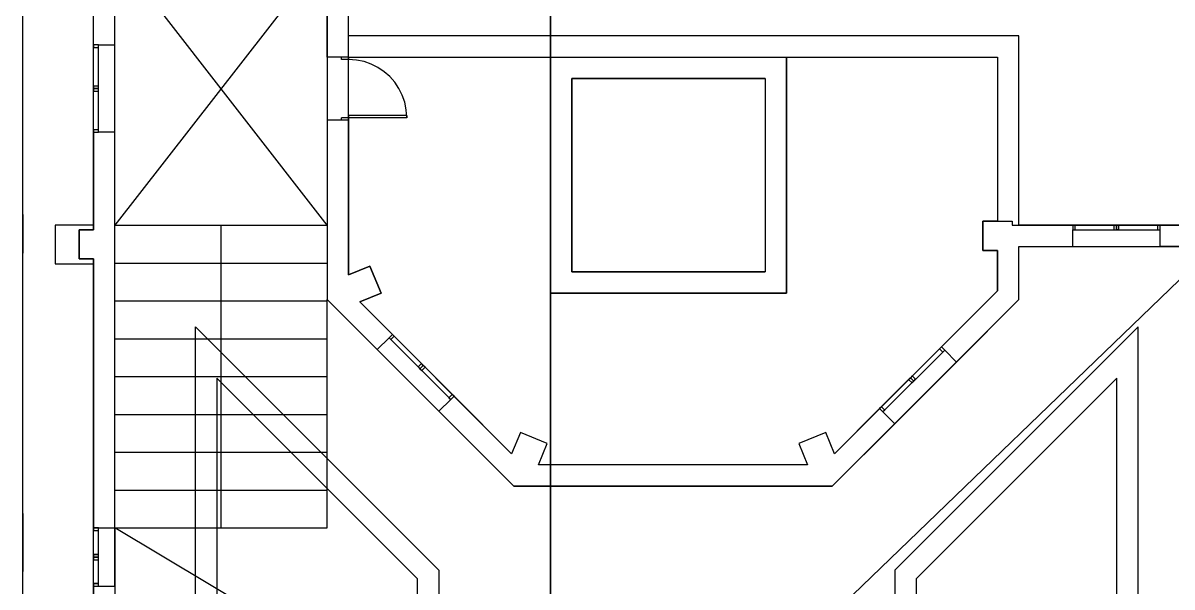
# Model space of a CAD drawing. Extents: x 2090 to 2117, y 2868 to 3045.
# Drawn here: x 2091.89 to 2108.13, y 2878.31 to 2886.28 of the extents above; entities that cross this region are included whole.
import ezdxf

# ---------------------------------------------------------------- set-up
doc = ezdxf.new("R2010")
doc.units = 0

msp = doc.modelspace()

# ---------------------------------------------------------------- linework, layer by layer
for p, q in [((2099.347, 2879.735, 0.341), (2099.347, 2914.119, 0.341)), ((2099.347, 2914.119, 0.039), (2099.347, 2879.735, 0.039)), ((2091.892, 2883.505, 2.284), (2091.892, 2887.28, 2.284)), ((2091.892, 2872.027, -2.979), (2091.892, 2887.28, -2.979)), ((2091.892, 2872.376, 3.593), (2091.892, 2887.28, 3.594)), ((2091.892, 2872.381, -3.281), (2091.892, 2887.28, -3.281)), ((2092.89, 2885.969), (2092.89, 2887.28)), ((2092.89, 2883.356, -2.593), (2092.89, 2887.28, -2.593)), ((2093.191, 2885.969), (2093.191, 2887.28)), ((2096.191, 2887.28, -2.593), (2093.191, 2883.423, -2.593)), ((2096.191, 2883.423, -2.593), (2093.191, 2887.28, -2.593)), ((2093.191, 2879.144, -2.593), (2093.191, 2887.28, -2.593)), ((2096.191, 2885.797), (2096.191, 2887.28)), ((2096.191, 2887.28, -2.593), (2096.191, 2882.371, -2.593)), ((2096.493, 2885.797), (2096.493, 2887.28)), ((2096.493, 2882.719, -2.593), (2096.493, 2887.28, -2.593)), ((2099.347, 2887.074, 3.724), (2099.347, 2872.176, 3.724)), ((2099.347, 2872.176, 2.343), (2099.347, 2887.074, 2.343)), ((2091.892, 2884.941, 0.273), (2091.892, 2886.103, 0.273)), ((2091.892, 2886.103, 0.273), (2091.892, 2886.103, 1.291)), ((2091.892, 2886.097, 1.37), (2091.892, 2886.103, 1.291)), ((2091.892, 2886.082, 1.446), (2091.892, 2886.097, 1.37)), ((2091.892, 2886.057, 1.517), (2091.892, 2886.082, 1.446)), ((2091.892, 2886.023, 1.584), (2091.892, 2886.057, 1.517)), ((2091.892, 2885.982, 1.646), (2091.892, 2886.023, 1.584)), ((2091.892, 2885.933, 1.702), (2091.892, 2885.982, 1.646)), ((2092.957, 2885.969), (2092.89, 2885.969)), ((2092.89, 2885.969), (2092.89, 2885.932)), ((2092.89, 2884.735), (2092.89, 2885.969)), ((2092.957, 2885.932), (2092.957, 2885.969)), ((2092.957, 2884.735), (2092.957, 2885.969)), ((2092.957, 2885.969), (2093.191, 2885.969)), ((2093.191, 2884.735), (2093.191, 2885.969)), ((2105.964, 2886.098, -2.593), (2096.493, 2886.098, -2.593)), ((2099.347, 2872.176, -2.593), (2099.347, 2886.098, -2.593)), ((2099.347, 2886.098, -2.593), (2099.347, 2886.098, 0.039)), ((2105.964, 2883.423, -2.593), (2105.964, 2886.098, -2.593)), ((2091.892, 2885.877, 1.751), (2091.892, 2885.933, 1.702)), ((2091.892, 2885.815, 1.793), (2091.892, 2885.877, 1.751)), ((2091.892, 2885.748, 1.827), (2091.892, 2885.815, 1.793)), ((2092.89, 2885.932), (2092.957, 2885.932)), ((2096.393, 2885.797), (2096.191, 2885.797)), ((2096.393, 2885.763), (2096.393, 2885.797)), ((2096.493, 2885.797), (2096.393, 2885.797)), ((2096.493, 2885.797), (2096.493, 2885.763)), ((2096.493, 2885.797, -2.593), (2105.662, 2885.797, -2.593)), ((2099.347, 2882.464), (2099.347, 2885.797)), ((2099.347, 2885.797), (2102.68, 2885.797)), ((2099.347, 2885.797, 0.039), (2099.347, 2885.797, -2.593)), ((2099.347, 2885.763, 0.341), (2099.347, 2885.797, 0.341)), ((2099.347, 2885.797, 0.341), (2099.347, 2885.797, 1.934)), ((2099.347, 2884.907, 1.934), (2099.347, 2885.797, 1.934)), ((2099.347, 2885.797, -2.593), (2099.347, 2882.464, -2.593)), ((2102.68, 2885.797), (2102.68, 2882.464)), ((2102.68, 2885.797), (2102.68, 2885.797)), ((2102.68, 2882.464, -2.593), (2102.68, 2885.797, -2.593)), ((2105.662, 2885.797, -2.593), (2105.662, 2883.478, -2.593)), ((2091.892, 2885.676, 1.852), (2091.892, 2885.748, 1.827)), ((2091.892, 2885.6, 1.867), (2091.892, 2885.676, 1.852)), ((2096.493, 2885.763), (2096.393, 2885.763)), ((2096.604, 2885.756), (2096.493, 2885.763)), ((2096.712, 2885.734), (2096.604, 2885.756)), ((2096.813, 2885.698), (2096.712, 2885.734)), ((2096.908, 2885.651), (2096.813, 2885.698)), ((2096.996, 2885.592), (2096.908, 2885.651)), ((2099.347, 2885.763, 1.901), (2099.347, 2885.763, 0.341)), ((2099.347, 2885.763, 1.901), (2099.347, 2884.94, 1.901)), ((2091.892, 2885.521, 1.872), (2091.892, 2885.6, 1.867)), ((2091.892, 2885.443, 1.867), (2091.892, 2885.521, 1.872)), ((2097.075, 2885.522), (2096.996, 2885.592)), ((2097.144, 2885.443), (2097.075, 2885.522)), ((2099.347, 2885.495, -0.593), (2099.347, 2885.292, -0.432)), ((2099.347, 2885.495, -0.593), (2099.347, 2885.495, -2.593)), ((2102.379, 2885.495), (2099.649, 2885.495)), ((2099.649, 2885.495), (2099.649, 2882.765)), ((2099.649, 2882.765, -2.593), (2099.649, 2885.495, -2.593)), ((2099.649, 2885.495, -2.593), (2102.379, 2885.495, -2.593)), ((2102.379, 2885.495), (2102.379, 2882.765)), ((2102.379, 2885.495, -2.593), (2102.379, 2882.765, -2.593)), ((2091.892, 2885.367, 1.852), (2091.892, 2885.443, 1.867)), ((2091.892, 2885.295, 1.827), (2091.892, 2885.367, 1.852)), ((2092.957, 2885.388), (2092.89, 2885.388)), ((2092.89, 2885.388), (2092.89, 2885.352)), ((2092.957, 2885.352), (2092.89, 2885.352)), ((2092.89, 2885.352), (2092.89, 2885.315)), ((2092.89, 2885.352), (2092.957, 2885.352)), ((2092.89, 2885.315), (2092.957, 2885.315)), ((2092.957, 2885.352), (2092.957, 2885.388)), ((2092.957, 2885.315), (2092.957, 2885.352)), ((2097.203, 2885.356), (2097.144, 2885.443)), ((2097.251, 2885.261), (2097.203, 2885.356)), ((2091.892, 2885.228, 1.793), (2091.892, 2885.295, 1.827)), ((2091.892, 2885.167, 1.751), (2091.892, 2885.228, 1.793)), ((2091.892, 2885.111, 1.702), (2091.892, 2885.167, 1.751)), ((2097.286, 2885.159), (2097.251, 2885.261)), ((2097.308, 2885.052), (2097.286, 2885.159)), ((2099.347, 2885.292, -0.432), (2099.347, 2885.076, -0.3)), ((2091.892, 2885.062, 1.646), (2091.892, 2885.111, 1.702)), ((2091.892, 2885.02, 1.585), (2091.892, 2885.062, 1.646)), ((2091.892, 2884.986, 1.518), (2091.892, 2885.02, 1.585)), ((2091.892, 2884.961, 1.446), (2091.892, 2884.986, 1.518)), ((2097.316, 2884.94), (2097.308, 2885.052)), ((2099.347, 2885.076, -0.3), (2099.347, 2884.849, -0.197)), ((2091.892, 2884.946, 1.37), (2091.892, 2884.961, 1.446)), ((2091.892, 2884.94, 1.291), (2091.892, 2884.946, 1.37)), ((2091.892, 2884.941, 1.291), (2091.892, 2884.941, 0.273)), ((2096.393, 2884.907), (2096.191, 2884.907)), ((2096.191, 2884.907), (2096.191, 2882.371)), ((2096.393, 2884.907), (2096.393, 2884.94)), ((2096.493, 2884.94), (2096.393, 2884.94)), ((2096.493, 2884.907), (2096.393, 2884.907)), ((2097.316, 2884.974), (2096.493, 2884.974)), ((2096.493, 2884.974), (2096.493, 2884.94)), ((2096.493, 2884.94), (2096.493, 2884.907)), ((2097.316, 2884.94), (2096.493, 2884.94)), ((2096.493, 2884.907), (2096.493, 2882.719)), ((2097.316, 2884.974), (2097.316, 2884.94)), ((2099.347, 2884.907, 0.341), (2099.347, 2884.94, 0.341)), ((2099.347, 2884.94, 0.341), (2099.347, 2884.94, 1.901)), ((2099.347, 2884.907, 1.934), (2099.347, 2884.907, 0.341)), ((2099.347, 2884.849, -0.197), (2099.347, 2884.614, -0.124)), ((2092.957, 2884.771), (2092.89, 2884.771)), ((2092.89, 2884.771), (2092.89, 2884.735)), ((2092.89, 2884.735), (2092.957, 2884.735)), ((2092.89, 2884.735), (2092.89, 2883.356)), ((2092.957, 2884.735), (2092.957, 2884.771)), ((2093.191, 2884.735), (2092.957, 2884.735)), ((2093.191, 2879.144), (2093.191, 2884.735)), ((2099.347, 2884.614, -0.124), (2099.347, 2884.373, -0.08)), ((2099.347, 2884.373, -0.08), (2099.347, 2884.13, -0.065)), ((2099.347, 2884.13, -0.065), (2099.347, 2883.887, -0.08)), ((2099.347, 2883.887, -0.08), (2099.347, 2883.646, -0.124)), ((2091.892, 2883.572, -2.979), (2091.892, 2883.572, -3.281)), ((2091.892, 2883.572, -3.281), (2091.892, 2883.027, -3.281)), ((2099.347, 2883.646, -0.124), (2099.347, 2883.411, -0.197)), ((2091.892, 2883.094, 2.891), (2091.892, 2883.505, 2.891)), ((2091.892, 2883.505, 2.891), (2091.892, 2883.3, 3.999)), ((2091.892, 2883.505, -2.979), (2091.892, 2883.505, 2.891)), ((2091.892, 2883.094, -3.281), (2091.892, 2883.505, -3.281)), ((2091.892, 2883.228, -0.352), (2091.892, 2883.371, -0.352)), ((2091.892, 2883.371, -0.352), (2091.892, 2883.371, -2.979)), ((2092.89, 2883.423, -2.593), (2092.349, 2883.423, -2.593)), ((2092.349, 2883.423, -2.593), (2092.349, 2882.878, -2.593)), ((2092.89, 2883.356), (2092.684, 2883.356)), ((2092.684, 2883.356), (2092.684, 2882.945)), ((2092.684, 2882.945, -2.593), (2092.684, 2883.356, -2.593)), ((2092.684, 2883.356, -2.593), (2092.89, 2883.356, -2.593)), ((2093.191, 2883.423), (2096.191, 2883.423)), ((2093.191, 2883.423, -2.593), (2096.191, 2883.423, -2.593)), ((2094.691, 2879.144), (2094.691, 2883.423)), ((2094.691, 2879.144, -2.593), (2094.691, 2883.423, -2.593)), ((2099.347, 2883.411, -0.197), (2099.347, 2883.184, -0.3)), ((2105.456, 2883.067), (2105.456, 2883.478)), ((2105.456, 2883.478), (2105.662, 2883.478)), ((2105.662, 2883.478, -2.593), (2105.456, 2883.478, -2.593)), ((2105.456, 2883.478, -2.593), (2105.456, 2883.067, -2.593)), ((2105.662, 2883.478), (2105.867, 2883.478)), ((2105.867, 2883.478), (2105.867, 2883.423)), ((2105.867, 2883.423), (2106.724, 2883.423)), ((2109.021, 2883.423, -2.593), (2105.964, 2883.423, -2.593)), ((2106.761, 2883.423), (2106.724, 2883.423)), ((2106.724, 2883.423), (2106.724, 2883.356)), ((2106.724, 2883.423), (2107.958, 2883.423)), ((2106.724, 2883.356), (2106.761, 2883.356)), ((2106.724, 2883.356), (2107.958, 2883.356)), ((2106.724, 2883.122), (2106.724, 2883.356)), ((2106.761, 2883.356), (2106.761, 2883.423)), ((2107.305, 2883.423), (2107.305, 2883.356)), ((2107.305, 2883.423), (2107.341, 2883.423)), ((2107.305, 2883.356), (2107.341, 2883.356)), ((2107.377, 2883.423), (2107.341, 2883.423)), ((2107.341, 2883.423), (2107.341, 2883.356)), ((2107.341, 2883.356), (2107.341, 2883.423)), ((2107.377, 2883.356), (2107.341, 2883.356)), ((2107.377, 2883.356), (2107.377, 2883.423)), ((2107.958, 2883.423), (2107.921, 2883.423)), ((2107.921, 2883.423), (2107.921, 2883.356)), ((2107.921, 2883.356), (2107.958, 2883.356)), ((2107.958, 2883.356), (2107.958, 2883.423)), ((2107.958, 2883.423), (2109.021, 2883.423)), ((2107.958, 2883.122), (2107.958, 2883.356)), ((2091.892, 2883.094, 2.891), (2091.892, 2883.3, 3.999)), ((2091.892, 2883.228, -2.979), (2091.892, 2883.228, -0.352)), ((2091.892, 2877.27, 2.284), (2091.892, 2883.094, 2.284)), ((2091.892, 2883.094, 2.891), (2091.892, 2883.094, -2.979)), ((2097.681, 2872.477), (2108.719, 2883.122)), ((2099.347, 2883.184, -0.3), (2099.347, 2882.968, -0.432)), ((2105.662, 2883.067), (2105.456, 2883.067)), ((2105.456, 2883.067, -2.593), (2105.662, 2883.067, -2.593)), ((2105.662, 2882.496), (2105.662, 2883.067)), ((2105.662, 2883.067, -2.593), (2105.662, 2882.496, -2.593)), ((2105.964, 2882.371), (2105.964, 2883.122)), ((2105.964, 2883.122), (2106.724, 2883.122)), ((2105.964, 2882.371, -2.593), (2105.964, 2883.122, -2.593)), ((2105.964, 2883.122, -2.593), (2108.719, 2883.122, -2.593)), ((2106.724, 2883.122), (2107.958, 2883.122)), ((2108.719, 2883.122), (2107.958, 2883.122)), ((2091.892, 2883.027, -3.281), (2091.892, 2883.027, -2.979)), ((2092.349, 2882.878, -2.593), (2092.89, 2882.878, -2.593)), ((2092.684, 2882.945), (2092.89, 2882.945)), ((2092.89, 2882.945, -2.593), (2092.684, 2882.945, -2.593)), ((2092.89, 2882.945), (2092.89, 2879.144)), ((2092.89, 2879.144, -2.593), (2092.89, 2882.945, -2.593)), ((2093.191, 2882.888), (2096.191, 2882.888)), ((2093.191, 2882.888, -2.593), (2096.191, 2882.888, -2.593)), ((2099.347, 2882.968, -0.432), (2099.347, 2882.765, -0.593)), ((2096.493, 2882.719), (2096.794, 2882.844)), ((2096.794, 2882.844, -2.593), (2096.493, 2882.719, -2.593)), ((2096.794, 2882.844), (2096.952, 2882.464)), ((2096.952, 2882.464, -2.593), (2096.794, 2882.844, -2.593)), ((2099.347, 2882.339, -0.593), (2099.347, 2882.765, -0.593)), ((2099.347, 2882.765, -0.593), (2099.347, 2882.765, -2.593)), ((2099.649, 2882.765), (2102.379, 2882.765)), ((2102.379, 2882.765, -2.593), (2099.649, 2882.765, -2.593)), ((2102.379, 2882.765, -2.593), (2102.379, 2882.765, -2.593)), ((2096.952, 2882.464), (2096.651, 2882.339)), ((2096.651, 2882.339, -2.593), (2096.952, 2882.464, -2.593)), ((2102.68, 2882.464), (2099.347, 2882.464)), ((2099.347, 2882.464, -0.593), (2099.347, 2882.464, -2.593)), ((2099.347, 2882.464, -2.593), (2102.68, 2882.464, -2.593)), ((2105.662, 2882.496, -2.593), (2103.359, 2880.194, -2.593)), ((2104.868, 2881.702), (2105.662, 2882.496)), ((2093.191, 2882.354), (2096.191, 2882.354)), ((2093.191, 2882.354, -2.593), (2096.191, 2882.354, -2.593)), ((2096.191, 2879.144), (2096.191, 2882.371)), ((2096.191, 2882.371), (2096.898, 2881.665)), ((2096.191, 2879.144, -2.593), (2096.191, 2882.371, -2.593)), ((2096.191, 2882.371, -2.593), (2098.828, 2879.735, -2.593)), ((2096.651, 2882.339), (2097.111, 2881.878)), ((2098.796, 2880.194, -2.593), (2096.651, 2882.339, -2.593)), ((2099.347, 2882.339, -2.593), (2099.347, 2882.339, -0.593)), ((2099.347, 2882.216, -0.455), (2099.347, 2882.339, -0.593)), ((2103.327, 2879.735, -2.593), (2105.964, 2882.371, -2.593)), ((2105.081, 2881.489), (2105.964, 2882.371)), ((2099.347, 2882.216, -0.455), (2099.347, 2882.078, -0.337)), ((2099.347, 2882.145, -0.391), (2099.347, 2881.819, -0.391)), ((2099.347, 2882.078, -0.337), (2099.347, 2881.929, -0.241)), ((2094.33, 2877.388, 3.724), (2094.33, 2881.988, 3.724)), ((2094.33, 2881.988, 3.724), (2097.77, 2878.548, 3.724)), ((2099.347, 2881.929, -0.241), (2099.347, 2881.77, -0.166)), ((2104.209, 2878.548, 3.724), (2107.649, 2881.988, 3.724)), ((2107.649, 2877.388, 3.724), (2107.649, 2881.988, 3.724)), ((2093.191, 2881.819), (2096.191, 2881.819)), ((2093.191, 2881.819, -2.593), (2096.191, 2881.819, -2.593)), ((2096.898, 2881.665), (2097.064, 2881.831)), ((2097.111, 2881.878), (2097.064, 2881.831)), ((2097.064, 2881.831), (2097.09, 2881.805)), ((2097.064, 2881.831), (2097.936, 2880.959)), ((2097.09, 2881.805), (2097.137, 2881.853)), ((2097.137, 2881.853), (2097.111, 2881.878)), ((2097.111, 2881.878), (2097.983, 2881.006)), ((2099.347, 2881.878, 1.475), (2099.347, 2881.874, 1.537)), ((2099.347, 2881.878, 1.475), (2099.347, 2881.878, 0.888)), ((2099.347, 2881.878, 0.888), (2099.347, 2880.959, 0.888)), ((2099.347, 2881.874, 1.537), (2099.347, 2881.862, 1.597)), ((2099.347, 2881.862, 1.597), (2099.347, 2881.842, 1.654)), ((2099.347, 2881.842, 1.654), (2099.347, 2881.815, 1.706)), ((2099.347, 2881.819, -0.391), (2099.347, 2881.819, -0.757)), ((2099.347, 2881.819, -0.757), (2099.347, 2881.284, -0.757)), ((2099.347, 2881.815, 1.706), (2099.347, 2881.782, 1.755)), ((2099.347, 2881.782, 1.755), (2099.347, 2881.744, 1.8)), ((2099.347, 2881.77, -0.166), (2099.347, 2881.604, -0.112)), ((2099.347, 2881.744, 1.8), (2099.347, 2881.699, 1.838)), ((2096.898, 2881.665), (2097.77, 2880.793)), ((2099.347, 2881.699, 1.838), (2099.347, 2881.651, 1.871)), ((2099.347, 2881.651, 1.871), (2099.347, 2881.598, 1.898)), ((2099.347, 2881.604, -0.112), (2099.347, 2881.433, -0.079)), ((2099.347, 2881.598, 1.898), (2099.347, 2881.541, 1.918)), ((2103.996, 2880.83), (2104.868, 2881.702)), ((2104.043, 2880.783), (2104.915, 2881.655)), ((2104.868, 2881.702), (2104.842, 2881.677)), ((2104.842, 2881.677), (2104.89, 2881.629)), ((2104.915, 2881.655), (2104.868, 2881.702)), ((2104.89, 2881.629), (2104.915, 2881.655)), ((2104.915, 2881.655), (2105.081, 2881.489)), ((2097.521, 2881.468), (2097.474, 2881.421)), ((2097.474, 2881.421), (2097.5, 2881.395)), ((2097.5, 2881.395), (2097.547, 2881.442)), ((2097.547, 2881.442), (2097.5, 2881.395)), ((2097.547, 2881.442), (2097.521, 2881.468)), ((2097.526, 2881.369), (2097.573, 2881.417)), ((2097.573, 2881.417), (2097.547, 2881.442)), ((2099.347, 2881.541, 1.918), (2099.347, 2881.481, 1.93)), ((2099.347, 2881.481, 1.93), (2099.347, 2881.418, 1.934)), ((2099.347, 2881.433, -0.079), (2099.347, 2881.259, -0.069)), ((2099.347, 2881.418, 1.934), (2099.347, 2881.356, 1.93)), ((2104.209, 2880.617), (2105.081, 2881.489)), ((2093.191, 2881.284), (2096.191, 2881.284)), ((2093.191, 2881.283, -2.593), (2096.191, 2881.283, -2.593)), ((2094.631, 2881.26, 3.724), (2094.631, 2877.513, 3.724)), ((2097.468, 2878.423, 3.724), (2094.631, 2881.26, 3.724)), ((2094.631, 2881.26, 3.724), (2094.631, 2881.26, 3.724)), ((2097.5, 2881.395), (2097.526, 2881.369)), ((2099.347, 2881.356, 1.93), (2099.347, 2881.296, 1.918)), ((2099.347, 2881.296, 1.918), (2099.347, 2881.24, 1.898)), ((2099.347, 2881.284, -0.757), (2099.347, 2881.284, -1.124)), ((2099.347, 2881.284, -1.124), (2099.347, 2880.749, -1.124)), ((2099.347, 2881.259, -0.069), (2099.347, 2881.085, -0.081)), ((2104.406, 2881.241), (2104.432, 2881.266)), ((2104.458, 2881.292), (2104.432, 2881.266)), ((2104.432, 2881.266), (2104.479, 2881.219)), ((2104.479, 2881.219), (2104.432, 2881.266)), ((2104.505, 2881.245), (2104.458, 2881.292)), ((2104.479, 2881.219), (2104.505, 2881.245)), ((2104.511, 2878.423, 3.724), (2107.348, 2881.26, 3.724)), ((2107.348, 2877.513, 3.724), (2107.348, 2881.26, 3.724)), ((2099.347, 2881.24, 1.898), (2099.347, 2881.187, 1.872)), ((2099.347, 2881.187, 1.872), (2099.347, 2881.138, 1.839)), ((2099.347, 2881.138, 1.839), (2099.347, 2881.094, 1.8)), ((2099.347, 2881.094, 1.8), (2099.347, 2881.055, 1.756)), ((2099.347, 2881.085, -0.081), (2099.347, 2880.913, -0.116)), ((2104.406, 2881.241), (2104.454, 2881.193)), ((2104.454, 2881.193), (2104.479, 2881.219)), ((2091.892, 2880.59, 4.177), (2091.892, 2880.933, 4.177)), ((2091.892, 2880.933, 4.177), (2091.892, 2880.933, 3.594)), ((2097.77, 2880.793), (2097.936, 2880.959)), ((2097.958, 2881.032), (2097.91, 2880.984)), ((2097.91, 2880.984), (2097.936, 2880.959)), ((2097.936, 2880.959), (2097.983, 2881.006)), ((2097.983, 2881.006), (2097.958, 2881.032)), ((2098.796, 2880.194), (2097.983, 2881.006)), ((2099.347, 2881.055, 1.756), (2099.347, 2881.022, 1.707)), ((2099.347, 2881.022, 1.707), (2099.347, 2880.995, 1.654)), ((2099.347, 2880.995, 1.654), (2099.347, 2880.975, 1.597)), ((2099.347, 2880.975, 1.597), (2099.347, 2880.963, 1.537)), ((2099.347, 2880.963, 1.537), (2099.347, 2880.959, 1.475)), ((2099.347, 2880.959, 0.888), (2099.347, 2880.959, 1.475)), ((2098.828, 2879.735), (2097.77, 2880.793)), ((2099.347, 2880.913, -0.116), (2099.347, 2880.745, -0.173)), ((2103.996, 2880.83), (2103.359, 2880.194)), ((2104.021, 2880.856), (2103.996, 2880.83)), ((2103.996, 2880.83), (2104.043, 2880.783)), ((2104.069, 2880.809), (2104.021, 2880.856)), ((2104.069, 2880.809), (2104.043, 2880.783)), ((2104.043, 2880.783), (2104.209, 2880.617)), ((2093.191, 2880.749), (2096.191, 2880.749)), ((2093.191, 2880.749, -2.593), (2096.191, 2880.749, -2.593)), ((2099.347, 2880.749, -1.124), (2099.347, 2880.749, -1.49)), ((2099.347, 2880.749, -1.49), (2099.347, 2880.214, -1.49)), ((2099.347, 2880.745, -0.173), (2099.347, 2880.583, -0.253)), ((2099.347, 2880.728, 3.724), (2099.347, 2880.728, 4.307)), ((2099.347, 2880.728, 4.307), (2099.347, 2880.384, 4.307)), ((2104.209, 2880.617), (2103.327, 2879.735)), ((2091.892, 2877.894, 4.053), (2091.892, 2880.59, 4.053)), ((2091.892, 2880.59, 3.594), (2091.892, 2880.59, 4.177)), ((2098.92, 2880.495), (2098.796, 2880.194)), ((2098.92, 2880.495, -2.593), (2098.796, 2880.194, -2.593)), ((2099.3, 2880.338), (2098.92, 2880.495)), ((2099.3, 2880.338, -2.593), (2098.92, 2880.495, -2.593)), ((2099.347, 2880.583, -0.253), (2099.347, 2880.429, -0.357)), ((2103.235, 2880.495), (2102.855, 2880.338)), ((2103.235, 2880.495, -2.593), (2102.855, 2880.338, -2.593)), ((2103.359, 2880.194), (2103.235, 2880.495)), ((2103.359, 2880.194, -2.593), (2103.235, 2880.495, -2.593)), ((2099.176, 2880.037), (2099.3, 2880.338)), ((2099.176, 2880.036, -2.593), (2099.3, 2880.338, -2.593)), ((2099.347, 2880.429, -0.357), (2099.347, 2880.407, -0.375)), ((2099.347, 2880.407, -0.375), (2099.347, 2880.385, -0.393)), ((2099.347, 2880.385, -0.393), (2099.347, 2880.364, -0.411)), ((2099.347, 2880.384, 4.307), (2099.347, 2880.384, 3.724)), ((2099.347, 2877.688, 4.183), (2099.347, 2880.384, 4.183)), ((2099.347, 2880.364, -0.411), (2099.347, 2880.343, -0.43)), ((2099.347, 2880.343, -0.43), (2099.347, 2880.323, -0.448)), ((2099.347, 2880.323, -0.448), (2099.347, 2880.304, -0.467)), ((2099.347, 2880.304, -0.467), (2099.347, 2880.285, -0.487)), ((2099.347, 2880.285, -0.487), (2099.347, 2880.266, -0.506)), ((2102.855, 2880.338), (2102.979, 2880.037)), ((2102.855, 2880.338, -2.593), (2102.979, 2880.036, -2.593)), ((2093.191, 2880.214), (2096.191, 2880.214)), ((2093.191, 2880.214, -2.593), (2096.191, 2880.214, -2.593)), ((2099.347, 2880.266, -0.506), (2099.347, 2880.248, -0.527)), ((2099.347, 2880.248, -0.527), (2099.347, 2880.23, -0.548)), ((2099.347, 2880.23, -0.548), (2099.347, 2880.212, -0.57)), ((2099.347, 2880.214, -1.49), (2099.347, 2880.214, -1.856)), ((2099.347, 2880.214, -1.856), (2099.347, 2880.194, -1.856)), ((2099.347, 2880.212, -0.57), (2099.347, 2880.194, -0.593)), ((2099.347, 2879.735, -0.593), (2099.347, 2880.194, -0.593)), ((2099.347, 2880.194, -0.593), (2099.347, 2880.194, -2.593)), ((2102.979, 2880.037), (2099.176, 2880.037)), ((2102.979, 2880.036, -2.593), (2099.176, 2880.036, -2.593)), ((2099.347, 2880.037, -0.593), (2099.347, 2880.037, -2.593)), ((2091.892, 2879.828, -2.979), (2091.892, 2879.828, 3.594)), ((2093.191, 2879.679), (2096.191, 2879.679)), ((2093.191, 2879.679, -2.593), (2096.191, 2879.679, -2.593)), ((2103.327, 2879.735), (2098.828, 2879.735)), ((2098.828, 2879.735, -2.593), (2103.327, 2879.735, -2.593)), ((2099.347, 2879.735, -2.593), (2099.347, 2879.735, 0.341)), ((2099.347, 2879.735, -1.856), (2099.347, 2879.679, -1.856)), ((2099.347, 2879.679, -1.856), (2099.347, 2879.679, -2.222)), ((2099.347, 2879.679, -2.222), (2099.347, 2879.144, -2.222)), ((2091.892, 2879.345, 1.167), (2091.892, 2879.349, 1.111)), ((2091.892, 2879.349, 1.111), (2091.892, 2879.349, -1.73)), ((2091.892, 2879.349, -1.73), (2091.892, 2878.527, -1.73)), ((2091.892, 2879.334, 1.221), (2091.892, 2879.345, 1.167)), ((2091.892, 2879.317, 1.271), (2091.892, 2879.334, 1.221)), ((2091.892, 2879.293, 1.319), (2091.892, 2879.317, 1.271)), ((2091.892, 2879.263, 1.363), (2091.892, 2879.293, 1.319)), ((2091.892, 2879.229, 1.402), (2091.892, 2879.263, 1.363)), ((2091.892, 2879.189, 1.437), (2091.892, 2879.229, 1.402)), ((2091.892, 2879.146, 1.466), (2091.892, 2879.189, 1.437)), ((2091.892, 2879.098, 1.49), (2091.892, 2879.146, 1.466)), ((2092.957, 2879.144), (2092.89, 2879.144)), ((2092.89, 2879.144), (2092.89, 2879.107)), ((2092.89, 2878.322), (2092.89, 2879.144)), ((2092.89, 2879.144, -2.593), (2092.89, 2879.107, -2.593)), ((2092.89, 2878.322, -2.593), (2092.89, 2879.144, -2.593)), ((2092.89, 2879.144, -2.593), (2092.957, 2879.144, -2.593)), ((2092.957, 2879.107), (2092.957, 2879.144)), ((2092.957, 2878.322), (2092.957, 2879.144)), ((2092.957, 2879.144), (2093.191, 2879.144)), ((2092.957, 2879.107, -2.593), (2092.957, 2879.144, -2.593)), ((2092.957, 2878.322, -2.593), (2092.957, 2879.144, -2.593)), ((2092.957, 2879.144, -2.593), (2093.191, 2879.144, -2.593)), ((2104.356, 2872.477), (2093.191, 2879.144)), ((2093.191, 2879.144), (2096.191, 2879.144)), ((2093.191, 2879.144), (2093.191, 2878.322)), ((2093.191, 2878.322, -2.593), (2093.191, 2879.144, -2.593)), ((2093.191, 2879.144, -2.593), (2096.191, 2879.144, -2.593)), ((2099.347, 2879.144, -2.222), (2099.347, 2879.144, -2.588)), ((2099.347, 2879.144, 0.966), (2099.347, 2879.14, 1.022)), ((2099.347, 2878.322, -1.875), (2099.347, 2879.144, -1.875)), ((2099.347, 2879.144, 0.966), (2099.347, 2879.144, -1.875)), ((2099.347, 2879.14, 1.022), (2099.347, 2879.129, 1.075)), ((2091.892, 2879.047, 1.508), (2091.892, 2879.098, 1.49)), ((2091.892, 2878.994, 1.519), (2091.892, 2879.047, 1.508)), ((2091.892, 2878.938, 1.522), (2091.892, 2878.994, 1.519)), ((2092.89, 2879.107), (2092.957, 2879.107)), ((2092.89, 2879.107, -2.593), (2092.957, 2879.107, -2.593)), ((2099.347, 2879.129, 1.075), (2099.347, 2879.112, 1.126)), ((2099.347, 2879.112, 1.126), (2099.347, 2879.088, 1.174)), ((2099.347, 2879.088, 1.174), (2099.347, 2879.058, 1.217)), ((2099.347, 2879.058, 1.217), (2099.347, 2879.023, 1.257)), ((2099.347, 2879.023, 1.257), (2099.347, 2878.984, 1.291)), ((2099.347, 2878.984, 1.291), (2099.347, 2878.94, 1.321)), ((2091.892, 2878.882, 1.519), (2091.892, 2878.938, 1.522)), ((2091.892, 2878.829, 1.508), (2091.892, 2878.882, 1.519)), ((2091.892, 2878.778, 1.49), (2091.892, 2878.829, 1.508)), ((2099.347, 2878.94, 1.321), (2099.347, 2878.893, 1.345)), ((2099.347, 2878.893, 1.345), (2099.347, 2878.842, 1.362)), ((2099.347, 2878.842, 1.362), (2099.347, 2878.789, 1.373)), ((2091.892, 2878.731, 1.466), (2091.892, 2878.778, 1.49)), ((2091.892, 2878.687, 1.437), (2091.892, 2878.731, 1.466)), ((2091.892, 2878.647, 1.402), (2091.892, 2878.687, 1.437)), ((2091.892, 2878.613, 1.362), (2091.892, 2878.647, 1.402)), ((2092.957, 2878.769), (2092.89, 2878.769)), ((2092.89, 2878.769), (2092.89, 2878.733)), ((2092.89, 2878.769, -2.593), (2092.89, 2878.733, -2.593)), ((2092.89, 2878.769, -2.593), (2092.957, 2878.769, -2.593)), ((2092.89, 2878.733), (2092.957, 2878.733)), ((2092.89, 2878.733), (2092.89, 2878.696)), ((2092.957, 2878.733), (2092.89, 2878.733)), ((2092.89, 2878.733, -2.593), (2092.957, 2878.733, -2.593)), ((2092.957, 2878.733, -2.593), (2092.89, 2878.733, -2.593)), ((2092.89, 2878.733, -2.593), (2092.89, 2878.696, -2.593)), ((2092.89, 2878.696), (2092.957, 2878.696)), ((2092.89, 2878.696, -2.593), (2092.957, 2878.696, -2.593)), ((2092.957, 2878.733), (2092.957, 2878.769)), ((2092.957, 2878.733, -2.593), (2092.957, 2878.769, -2.593)), ((2092.957, 2878.696), (2092.957, 2878.733)), ((2092.957, 2878.696, -2.593), (2092.957, 2878.733, -2.593)), ((2099.347, 2878.789, 1.373), (2099.347, 2878.733, 1.377)), ((2099.347, 2878.733, 1.377), (2099.347, 2878.677, 1.374)), ((2099.347, 2878.677, 1.374), (2099.347, 2878.624, 1.363)), ((2091.892, 2878.583, 1.319), (2091.892, 2878.613, 1.362)), ((2091.892, 2878.559, 1.271), (2091.892, 2878.583, 1.319)), ((2091.892, 2878.542, 1.22), (2091.892, 2878.559, 1.271)), ((2091.892, 2878.531, 1.167), (2091.892, 2878.542, 1.22)), ((2091.892, 2878.527, 1.111), (2091.892, 2878.531, 1.167)), ((2091.892, 2878.527, -1.73), (2091.892, 2878.527, 1.111)), ((2097.77, 2878.548, 3.724), (2097.77, 2873.948, 3.724)), ((2099.347, 2878.624, 1.363), (2099.347, 2878.573, 1.345)), ((2099.347, 2878.573, 1.345), (2099.347, 2878.525, 1.321)), ((2099.347, 2878.525, 1.321), (2099.347, 2878.482, 1.292)), ((2104.209, 2878.548, 3.724), (2104.209, 2873.948, 3.724)), ((2092.89, 2878.358), (2092.89, 2878.322)), ((2092.89, 2878.358), (2092.957, 2878.358)), ((2092.957, 2878.358, -2.593), (2092.89, 2878.358, -2.593)), ((2092.89, 2878.358, -2.593), (2092.89, 2878.322, -2.593)), ((2092.957, 2878.322), (2092.957, 2878.358)), ((2092.957, 2878.322, -2.593), (2092.957, 2878.358, -2.593)), ((2097.468, 2874.676, 3.724), (2097.468, 2878.423, 3.724)), ((2099.347, 2878.482, 1.292), (2099.347, 2878.442, 1.257)), ((2099.347, 2878.442, 1.257), (2099.347, 2878.407, 1.217)), ((2099.347, 2878.407, 1.217), (2099.347, 2878.378, 1.174)), ((2099.347, 2878.378, 1.174), (2099.347, 2878.354, 1.126)), ((2099.347, 2878.354, 1.126), (2099.347, 2878.336, 1.076)), ((2099.347, 2878.336, 1.076), (2099.347, 2878.325, 1.022)), ((2099.347, 2878.325, 1.022), (2099.347, 2878.322, 0.966)), ((2104.511, 2878.423, 3.724), (2104.511, 2874.676, 3.724)), ((2092.89, 2878.322), (2092.957, 2878.322)), ((2092.89, 2876.842), (2092.89, 2878.322)), ((2092.89, 2878.322, -2.593), (2092.957, 2878.322, -2.593)), ((2092.89, 2878.322, -2.593), (2092.89, 2877.064, -2.593)), ((2092.957, 2878.322), (2093.191, 2878.322)), ((2092.957, 2878.322, -2.593), (2093.191, 2878.322, -2.593)), ((2093.191, 2878.322), (2093.191, 2876.967)), ((2093.191, 2878.322, -2.593), (2093.191, 2876.967, -2.593)), ((2099.347, 2878.322, 0.966), (2099.347, 2878.322, -1.875))]:
    msp.add_line(p, q)

doc.saveas('drawing.dxf')
